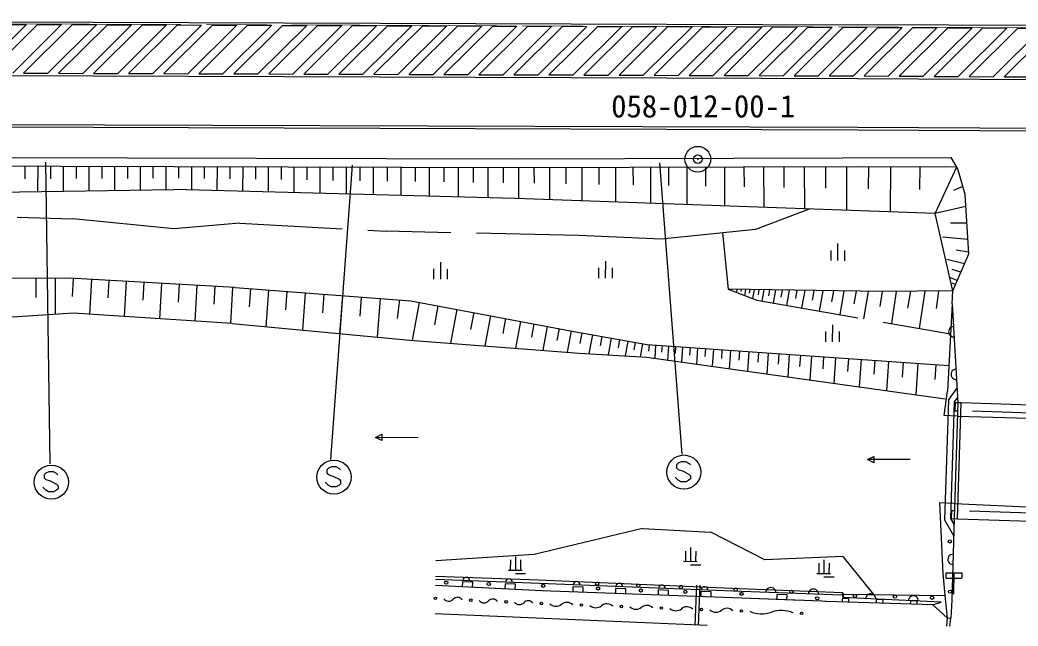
# Model space of a CAD drawing. Units: millimetres, scale not verified. Extents: x 40000 to 680000, y 20000 to 380000.
# Drawn here: x 98540 to 156972, y 253285 to 288749 of the extents above; entities that cross this region are included whole.
import ezdxf
from ezdxf.enums import TextEntityAlignment as Align

# ---------------------------------------------------------------- set-up
doc = ezdxf.new("R2010")
doc.units = ezdxf.units.MM
doc.header["$LTSCALE"] = 1000
doc.header["$PDMODE"] = 32
doc.header["$PDSIZE"] = 500
doc.linetypes.add('CHAIN', pattern=[18.5, 12, -1.5, 3.5, -1.5])
doc.linetypes.add('DASHED', pattern=[7.5, 6, -1.5])
for name, color, linetype, lineweight in [('M-BGD', 7, 'Continuous', 25), ('M-BGD-EXST', 7, 'Continuous', 25), ('M-BMK', 2, 'CHAIN', 13), ('M-BMK-SRVR', 3, 'Continuous', 25), ('M-STR-STRC', 7, 'Continuous', 25)]:
    doc.layers.add(name, color=color, linetype=linetype, lineweight=lineweight)
doc.layers.add('M-OTRS', color=6, linetype='Continuous')
doc.styles.add('ＭＳ ゴシック', font='')
doc.styles.get('ＭＳ ゴシック').set_extended_font_data('MS Gothic')

msp = doc.modelspace()

# ---------------------------------------------------------------- linework, layer by layer
at = {"layer": 'M-BGD'}
for p, q in [((67564, 280785), (127564, 280617)), ((127564, 280617), (153054, 280695)), ((98819, 280197), (98816, 279444)), ((99579, 280195), (99575, 278702)), ((100329, 280193), (100327, 279453)), ((101079, 280191), (101075, 278725)), ((101829, 280189), (101827, 279463)), ((102579, 280187), (102575, 278748)), ((103329, 280185), (103327, 279472)), ((104079, 280183), (104075, 278771)), ((104829, 280180), (104827, 279482)), ((105579, 280178), (105575, 278794)), ((106329, 280176), (106327, 279491)), ((107079, 280174), (107075, 278817)), ((107829, 280172), (107827, 279490)), ((108579, 280170), (108575, 278798)), ((109329, 280168), (109327, 279473)), ((110079, 280166), (110075, 278759)), ((110829, 280164), (110827, 279451)), ((111579, 280161), (111575, 278719)), ((112329, 280159), (112327, 279429)), ((113079, 280157), (113075, 278680)), ((113829, 280155), (113827, 279408)), ((114579, 280153), (114575, 278640)), ((115335, 280151), (115333, 279386)), ((116091, 280149), (116087, 278601)), ((116865, 280147), (116863, 279364)), ((117639, 280144), (117635, 278560)), ((118432, 280142), (118429, 279341)), ((119224, 280140), (119219, 278518)), ((120035, 280138), (120032, 279317)), ((120845, 280135), (120841, 278476)), ((121675, 280133), (121673, 279294)), ((122505, 280131), (122500, 278432)), ((123354, 280128), (123352, 279269)), ((124203, 280126), (124198, 278388)), ((125072, 280124), (125070, 279244)), ((125941, 280121), (125936, 278342)), ((126831, 280119), (126828, 279218)), ((127720, 280117), (127726, 278293)), ((128632, 280120), (128635, 279190)), ((129544, 280123), (129550, 278228)), ((130491, 280126), (130494, 279160)), ((131438, 280128), (131444, 278160)), ((132422, 280131), (132425, 279128)), ((133406, 280134), (133413, 278090)), ((134428, 280138), (134432, 279096)), ((135451, 280141), (135457, 278017)), ((136512, 280144), (136516, 279062)), ((137574, 280147), (137581, 277941)), ((138677, 280151), (138681, 279026)), ((139780, 280154), (139788, 277862)), ((140926, 280158), (140930, 278989)), ((142072, 280161), (142080, 277780)), ((143263, 280165), (143266, 278951)), ((144453, 280168), (144461, 277695)), ((145690, 280172), (145694, 278912)), ((146926, 280176), (146934, 277607)), ((148211, 280174), (148204, 278869)), ((149496, 280168), (149481, 277516)), ((151223, 280158), (151203, 278824)), ((152129, 277421), (153385, 280147)), ((86456, 278501), (107557, 278825)), ((127556, 278300), (107557, 278825)), ((153734, 279014), (153192, 278772)), ((152129, 277421), (127556, 278300)), ((153912, 277827), (152129, 277421)), ((153972, 276866), (153009, 276862)), ((154032, 275904), (152556, 276037)), ((154078, 275165), (153347, 275284)), ((153831, 274476), (152805, 274732)), ((153623, 273990), (153119, 274149)), ((99465, 273646), (99462, 272510)), ((100601, 273643), (100596, 271518)), ((111141, 273087), (101417, 273641)), ((101663, 273627), (101603, 272566)), ((102724, 273567), (102608, 271523)), ((103746, 273508), (103688, 272487)), ((153415, 273504), (153010, 273659)), ((104767, 273450), (104650, 271391)), ((105797, 273392), (105738, 272362)), ((106826, 273333), (106708, 271258)), ((107864, 273274), (107805, 272236)), ((108901, 273215), (108782, 271124)), ((109947, 273155), (109887, 272110)), ((110993, 273096), (110872, 270988)), ((111141, 273087), (121415, 272314)), ((112045, 273019), (111966, 271967)), ((113097, 272940), (112936, 270800)), ((140511, 272989), (140480, 272814)), ((140764, 272985), (140741, 272853)), ((141017, 272981), (140956, 272630)), ((141270, 272977), (141232, 272757)), ((141523, 272973), (141431, 272446)), ((141802, 272968), (141749, 272658)), ((142082, 272964), (141967, 272300)), ((142425, 272958), (142363, 272600)), ((142768, 272953), (142635, 272184)), ((143165, 272946), (143094, 272532)), ((143563, 272940), (143408, 272050)), ((144022, 272933), (143939, 272453)), ((144481, 272925), (144303, 271895)), ((145013, 272917), (144917, 272361)), ((145545, 272908), (145338, 271715)), ((146160, 272899), (146048, 272255)), ((146775, 272889), (146535, 271508)), ((147486, 272877), (147357, 272132)), ((151515, 272880), (151174, 270703)), ((152321, 272889), (152172, 271863)), ((153317, 273274), (153117, 273357)), ((114168, 272860), (114087, 271789)), ((115238, 272779), (115074, 270601)), ((116327, 272697), (116245, 271608)), ((117415, 272615), (117249, 270400)), ((118523, 272532), (118440, 271424)), ((119631, 272448), (119461, 270195)), ((120757, 272364), (120629, 271274)), ((148198, 272866), (147921, 271268)), ((149021, 272853), (148872, 271991)), ((149831, 272862), (149557, 270984)), ((150671, 272871), (150492, 271888)), ((121906, 272222), (121492, 270009)), ((123013, 272015), (122806, 270908)), ((124119, 271808), (123750, 269836)), ((153114, 272145), (152833, 267036)), ((153114, 272145), (153439, 266369)), ((101661, 271585), (90845, 270910)), ((110957, 270983), (101661, 271585)), ((125105, 271623), (124921, 270637)), ((126091, 271439), (125762, 269682)), ((126969, 271274), (126805, 270396)), ((110957, 270983), (121357, 270019)), ((127848, 271110), (127555, 269545)), ((128630, 270964), (128484, 270181)), ((129413, 270817), (129152, 269423)), ((130110, 270687), (129979, 269990)), ((130807, 270556), (130574, 269314)), ((131428, 270442), (131316, 269821)), ((132050, 270331), (131851, 269226)), ((132602, 270231), (132503, 269679)), ((133155, 270132), (132979, 269158)), ((133642, 270044), (133554, 269557)), ((134129, 269957), (133974, 269098)), ((134558, 269879), (134481, 269450)), ((134988, 269802), (134851, 269045)), ((135368, 269746), (135341, 269362)), ((135752, 269719), (135699, 268957)), ((136133, 269693), (136106, 269312)), ((136514, 269666), (136458, 268850)), ((136922, 269638), (136894, 269230)), ((137331, 269610), (137270, 268736)), ((137767, 269579), (137737, 269142)), ((138204, 269549), (138139, 268614)), ((138671, 269516), (138638, 269049)), ((139138, 269484), (139068, 268484)), ((139638, 269449), (139603, 268949)), ((140138, 269414), (140063, 268344)), ((140672, 269377), (140635, 268842)), ((141207, 269340), (141128, 268195)), ((141779, 269300), (141740, 268727)), ((142352, 269260), (142266, 268035)), ((142964, 269217), (142921, 268605)), ((143576, 269175), (143485, 267864)), ((144231, 269129), (144186, 268474)), ((144886, 269083), (144789, 267682)), ((145587, 269035), (145538, 268334)), ((146288, 268986), (146184, 267486)), ((147038, 268933), (146986, 268184)), ((147788, 268881), (147676, 267276)), ((148590, 268825), (148535, 268023)), ((149393, 268769), (149273, 267052)), ((150251, 268710), (150192, 267851)), ((151110, 268650), (150982, 266813)), ((152157, 268577), (152097, 267718)), ((152640, 265596), (152833, 267036)), ((152892, 266493), (153393, 267190)), ((152892, 266493), (152673, 259491)), ((153239, 266375), (153424, 266633)), ((153239, 266375), (153025, 259580)), ((153439, 266369), (153225, 259573)), ((153282, 266374), (153267, 265883)), ((153267, 265883), (153423, 265878)), ((153282, 266374), (153639, 266363)), ((153425, 259567), (153639, 266363)), ((153414, 265573), (152640, 265596)), ((119352, 264324), (119728, 264509)), ((121852, 264307), (119352, 264324)), ((119726, 264134), (119352, 264324)), ((119728, 264509), (119726, 264134)), ((148159, 263021), (148534, 263209)), ((150659, 263023), (148159, 263021)), ((148534, 262834), (148159, 263021)), ((148534, 263209), (148534, 262834)), ((153253, 260451), (152373, 260492)), ((153076, 260048), (153061, 259578)), ((153076, 260048), (153240, 260042)), ((152673, 259491), (153199, 258579)), ((153025, 259580), (153217, 259248)), ((153061, 259578), (153425, 259567)), ((153225, 259573), (153100, 254802)), ((134981, 258994), (138993, 258787)), ((146717, 257360), (148504, 255132)), ((152738, 256396), (152735, 256083)), ((152735, 256083), (153673, 256077)), ((152738, 256396), (153675, 256389)), ((153206, 256393), (153198, 255143)), ((153675, 256389), (153673, 256077)), ((124451, 255876), (124436, 255577)), ((125050, 255847), (124451, 255876)), ((125035, 255547), (125050, 255847)), ((126948, 255754), (126933, 255455)), ((127547, 255725), (126948, 255754)), ((127533, 255426), (127547, 255725)), ((130914, 255582), (130903, 255282)), ((131514, 255559), (130914, 255582)), ((131503, 255260), (131514, 255559)), ((133412, 255489), (133401, 255189)), ((134012, 255466), (133412, 255489)), ((134001, 255167), (134012, 255466)), ((135911, 255396), (135899, 255096)), ((136510, 255373), (135911, 255396)), ((136499, 255073), (136510, 255373)), ((138409, 255303), (138398, 255003)), ((139008, 255280), (138409, 255303)), ((138997, 254980), (139008, 255280)), ((146704, 255089), (140791, 255299)), ((145487, 254736), (140802, 254913)), ((142856, 255136), (142845, 254836)), ((143456, 255113), (142856, 255136)), ((143444, 254813), (143456, 255113)), ((146672, 254896), (146666, 254696)), ((147072, 254883), (146672, 254896)), ((146704, 255089), (146704, 255237)), ((146704, 255089), (146716, 254946)), ((146768, 255156), (146716, 254946)), ((152469, 254680), (146716, 254946)), ((146768, 255156), (152695, 255073)), ((147066, 254683), (147072, 254883)), ((148671, 254832), (148665, 254632)), ((149071, 254819), (148671, 254832)), ((149065, 254619), (149071, 254819)), ((150670, 254767), (150664, 254567)), ((151070, 254754), (150670, 254767)), ((153100, 254802), (153028, 253736)), ((145687, 254728), (145487, 254736)), ((151064, 254554), (151070, 254754)), ((151990, 254524), (152469, 254680)), ((151990, 254524), (152829, 253758)), ((122854, 254013), (138772, 253335)), ((152829, 253758), (152779, 253286)), ((152980, 253285), (153028, 253736))]:
    msp.add_line(p, q, dxfattribs=at)
at = {"layer": 'M-BGD', "linetype": 'DASHED'}
for p, q in [((153156, 272898), (152129, 277421)), ((111413, 276852), (119986, 276385)), ((139667, 276284), (140007, 272997)), ((160312, 265658), (153423, 265878)), ((153639, 266363), (160128, 266142)), ((153414, 265573), (160303, 265371)), ((160123, 259799), (153240, 260042)), ((153253, 260451), (160133, 260124)), ((153425, 259567), (159908, 259350)), ((138148, 255677), (138048, 253338)), ((138348, 255668), (138248, 253337))]:
    msp.add_line(p, q, dxfattribs=at)
at = {"layer": 'M-BGD'}
for points in [[(154084, 275067), (153868, 278531), (153449, 280042), (153055, 280695)], [(64354, 280295), (67562, 280285), (127562, 280117), (147562, 280178), (153385, 280147)], [(153114, 272145), (153156, 272898), (154084, 275067)], [(64381, 274330), (67541, 273965), (74620, 274242), (81962, 274215), (91109, 273668), (101417, 273641)], [(153156, 272898), (149009, 272853), (140007, 272997)], [(121415, 272314), (131079, 270505), (135253, 269754), (152915, 268524)], [(121357, 270019), (131284, 269260), (135238, 269021), (152711, 266570)], [(152373, 260492), (152575, 256360), (152695, 255073)], [(134981, 258994), (128641, 257467), (122884, 257101)], [(146717, 257360), (142139, 257165), (138993, 258787)], [(140791, 255299), (128963, 255771), (122874, 256002)], [(140664, 255471), (128890, 255973), (122875, 256176)], [(140802, 254913), (129098, 255349), (122870, 255653)], [(144330, 254780), (140802, 254913), (129098, 255349), (125240, 255537)], [(146768, 255156), (146704, 255237), (140664, 255471)], [(152695, 255073), (152829, 253758), (153028, 253736)], [(151990, 254524), (145739, 254726), (145687, 254728)]]:
    msp.add_lwpolyline(points, dxfattribs=at)
at = {"layer": 'M-BGD', "linetype": 'DASHED'}
for points in [[(64366, 277575), (67554, 277665), (74771, 276048), (82742, 277714), (90873, 277435), (101632, 277121)], [(144740, 277685), (141610, 276485), (136090, 275914), (131262, 276130), (119986, 276385)], [(111413, 276852), (107550, 276532), (101632, 277121)], [(140007, 272997), (141680, 272350), (153017, 270384)]]:
    msp.add_lwpolyline(points, dxfattribs=at)
at = {"layer": 'M-BGD'}
for centre, radius in [((152980, 258234), 93.3), ((123496, 255826), 93.3), ((125985, 255742), 93.3), ((129176, 255639), 93.3), ((132334, 255762), 93.3), ((132386, 255481), 93.3), ((134741, 255650), 93.3), ((134892, 255363), 93.3), ((137234, 255575), 93.3), ((137493, 255288), 93.3), ((140441, 255417), 93.3), ((143706, 255291), 93.3), ((152992, 255297), 93.3), ((122863, 254903), 75), ((124931, 254802), 75), ((126998, 254701), 75), ((140782, 255171), 93.3), ((145215, 254906), 93.3), ((147420, 255044), 93.3), ((149762, 255006), 93.3), ((151941, 254939), 93.3), ((129066, 254600), 75), ((129066, 254600), 75), ((131408, 254513), 75), ((133749, 254425), 75), ((136091, 254338), 75), ((138432, 254251), 75), ((140774, 254164), 75), ((140774, 254164), 75), ((144301, 254030), 75)]:
    msp.add_circle(centre, radius, dxfattribs=at)
for centre, radius, start, end in [((153206, 270505), 300, 93.21564, 273.21564), ((153347, 268009), 300, 93.21564, 273.21564), ((153163, 257188), 300, 88.49468, 268.49468), ((124669, 255934), 200, 357.82758, 177.82758), ((127168, 255839), 200, 357.82758, 177.82758), ((131130, 255685), 200, 357.71309, 177.71309), ((133628, 255585), 200, 357.71309, 177.71309), ((136126, 255485), 200, 357.71309, 177.71309), ((138624, 255385), 200, 357.71309, 177.71309), ((142498, 255238), 300, 357.96544, 177.96544), ((144997, 255149), 300, 357.96544, 177.96544), ((123641, 255089), 349, 217.12024, 317.29304), ((124153, 254616), 349, 37.12024, 137.29304), ((125708, 254988), 349, 217.12024, 317.29304), ((126221, 254515), 349, 37.12024, 137.29304), ((128289, 254414), 349, 37.12024, 137.29304), ((148344, 254870), 300, 357.35375, 177.35375), ((150841, 254755), 300, 357.35375, 177.35375), ((127776, 254887), 349, 217.12024, 317.29304), ((129916, 254957), 514, 227.02972, 308.70284), ((130558, 254156), 514, 47.02972, 128.70284), ((132257, 254870), 514, 227.02972, 308.70284), ((132899, 254068), 514, 47.02972, 128.70284), ((134599, 254783), 514, 227.02972, 308.70284), ((135241, 253981), 514, 47.02972, 128.70284), ((136940, 254695), 514, 227.02972, 308.70284), ((137583, 253894), 514, 47.02972, 128.70284), ((139282, 254608), 514, 227.02972, 308.70284), ((139924, 253807), 514, 47.02972, 128.70284), ((143111, 252536), 1663, 65.47456, 110.18869), ((141964, 255658), 1663, 245.47456, 290.18869)]:
    msp.add_arc(centre, radius, start, end, dxfattribs=at)
at = {"layer": 'M-BGD-EXST'}
for p, q in [((100044, 280438), (100294, 262779)), ((117989, 280256), (116717, 263023)), ((135989, 280381), (137293, 263346)), ((146007, 275269), (146003, 274669)), ((146410, 275666), (146403, 274667)), ((146807, 275264), (146803, 274664)), ((132814, 274644), (132807, 273644)), ((122760, 274181), (122756, 273581)), ((123163, 274578), (123156, 273578)), ((123560, 274175), (123556, 273575)), ((132412, 274247), (132407, 273647)), ((133211, 274241), (133207, 273641)), ((146103, 270917), (146096, 269917)), ((145700, 270519), (145696, 269920)), ((146500, 270514), (146496, 269914)), ((116599, 262513), (116502, 262429)), ((116502, 262429), (116502, 262240)), ((116771, 262605), (116599, 262513)), ((117043, 262601), (116771, 262605)), ((117223, 262508), (117043, 262601)), ((117307, 262425), (117223, 262508)), ((137082, 262807), (136986, 262723)), ((136986, 262723), (136986, 262535)), ((136986, 262535), (137074, 262439)), ((137074, 262439), (137333, 262359)), ((137254, 262899), (137082, 262807)), ((137526, 262895), (137254, 262899)), ((137333, 262359), (137706, 262170)), ((137706, 262803), (137526, 262895)), ((137790, 262719), (137706, 262803)), ((100058, 262221), (99961, 262138)), ((99961, 262138), (99961, 261949)), ((99961, 261949), (100049, 261853)), ((100049, 261853), (100309, 261773)), ((100229, 262314), (100058, 262221)), ((100502, 262309), (100229, 262314)), ((100309, 261773), (100682, 261585)), ((100682, 262217), (100502, 262309)), ((100766, 262133), (100682, 262217)), ((116502, 262240), (116590, 262144)), ((116590, 262144), (116850, 262064)), ((116850, 262064), (117223, 261876)), ((117223, 261876), (117311, 261784)), ((117311, 261784), (117311, 261612)), ((137074, 261814), (136898, 261994)), ((137245, 261731), (137074, 261814)), ((137706, 261819), (137526, 261731)), ((137706, 262170), (137794, 262078)), ((137794, 261907), (137706, 261819)), ((137794, 262078), (137794, 261907)), ((100049, 261229), (99873, 261409)), ((100221, 261145), (100049, 261229)), ((100682, 261233), (100502, 261145)), ((100682, 261585), (100770, 261492)), ((100770, 261321), (100682, 261233)), ((100770, 261492), (100770, 261321)), ((116590, 261520), (116414, 261700)), ((116762, 261436), (116590, 261520)), ((117043, 261436), (116762, 261436)), ((117223, 261524), (117043, 261436)), ((117311, 261612), (117223, 261524)), ((137526, 261731), (137245, 261731)), ((100502, 261145), (100221, 261145)), ((137800, 257873), (137794, 257073)), ((127252, 257159), (127247, 256559)), ((127553, 257357), (127547, 256557)), ((127852, 257154), (127847, 256554)), ((137499, 257675), (137494, 257075)), ((138099, 257671), (138094, 257071)), ((145607, 257162), (145601, 256362)), ((127147, 256559), (127947, 256554)), ((137394, 257076), (138194, 257070)), ((137793, 256873), (138393, 256869)), ((145305, 256964), (145301, 256364)), ((145905, 256960), (145901, 256360)), ((127546, 256357), (128146, 256352)), ((145201, 256365), (146001, 256359)), ((145600, 256162), (146200, 256158))]:
    msp.add_line(p, q, dxfattribs=at)
for centre in [(116922, 261998), (137406, 262293), (100381, 261707)]:
    msp.add_circle(centre, 1000, dxfattribs=at)
at = {"layer": 'M-BMK'}
msp.add_line((163464, 288278), (64964, 288637), dxfattribs=at)
at = {"layer": 'M-BMK-SRVR'}
msp.add_circle((138224, 280602), 750, dxfattribs=at)
at = {"layer": 'M-OTRS'}
msp.add_point((138224, 280602), dxfattribs=at)
at = {"layer": 'M-STR-STRC'}
for p, q in [((64956, 288749), (147590, 288473)), ((98924, 288486), (96065, 285645)), ((99561, 288483), (96701, 285643)), ((97510, 288490), (98924, 288486)), ((100975, 288479), (98115, 285638)), ((101611, 288477), (98752, 285636)), ((99561, 288483), (100975, 288479)), ((103026, 288472), (100166, 285631)), ((103662, 288470), (100802, 285629)), ((101611, 288477), (103026, 288472)), ((105076, 288465), (102217, 285624)), ((105713, 288463), (102853, 285622)), ((103662, 288470), (105076, 288465)), ((107127, 288458), (104267, 285618)), ((107763, 288456), (104904, 285616)), ((105713, 288463), (107127, 288458)), ((109177, 288451), (106318, 285611)), ((109814, 288449), (106954, 285609)), ((107763, 288456), (109177, 288451)), ((111228, 288444), (108368, 285604)), ((111864, 288442), (109005, 285602)), ((109814, 288449), (111228, 288444)), ((113279, 288438), (110419, 285597)), ((113915, 288435), (111055, 285595)), ((111864, 288442), (113279, 288438)), ((115329, 288431), (112470, 285590)), ((115966, 288429), (113106, 285588)), ((113915, 288435), (115329, 288431)), ((117380, 288424), (114520, 285583)), ((118016, 288422), (115157, 285581)), ((115966, 288429), (117380, 288424)), ((119430, 288417), (116571, 285577)), ((120067, 288415), (117207, 285574)), ((118016, 288422), (119430, 288417)), ((121481, 288410), (118621, 285570)), ((122117, 288408), (119258, 285568)), ((120067, 288415), (121481, 288410)), ((123532, 288403), (120672, 285563)), ((124168, 288401), (121308, 285561)), ((122117, 288408), (123532, 288403)), ((125582, 288396), (122723, 285556)), ((126219, 288394), (123359, 285554)), ((124168, 288401), (125582, 288396)), ((127633, 288390), (124773, 285549)), ((128269, 288387), (125410, 285547)), ((126219, 288394), (127633, 288390)), ((129683, 288383), (126824, 285542)), ((130320, 288381), (127460, 285540)), ((128269, 288387), (129683, 288383)), ((131734, 288376), (128874, 285535)), ((132370, 288374), (129511, 285533)), ((130320, 288381), (131734, 288376)), ((133785, 288369), (130925, 285529)), ((134421, 288367), (131561, 285526)), ((132370, 288374), (133785, 288369)), ((135835, 288362), (132976, 285522)), ((136472, 288360), (133612, 285520)), ((134421, 288367), (135835, 288362)), ((137886, 288355), (135026, 285515)), ((138522, 288353), (135663, 285513)), ((136472, 288360), (137886, 288355)), ((139936, 288348), (137077, 285508)), ((140573, 288346), (137713, 285506)), ((138522, 288353), (139936, 288348)), ((141987, 288342), (139127, 285501)), ((142623, 288339), (139764, 285499)), ((140573, 288346), (141987, 288342)), ((144038, 288335), (141178, 285494)), ((144674, 288333), (141814, 285492)), ((142623, 288339), (144038, 288335)), ((146088, 288328), (143229, 285487)), ((146725, 288326), (143865, 285485)), ((144674, 288333), (146088, 288328)), ((148138, 288320), (145279, 285481)), ((148773, 288317), (145916, 285478)), ((146725, 288326), (147590, 288323)), ((150184, 288309), (147330, 285474)), ((147589, 288323), (148138, 288320)), ((163472, 288390), (147590, 288473)), ((150820, 288306), (147966, 285471)), ((148773, 288317), (150184, 288309)), ((152231, 288299), (149377, 285464)), ((152866, 288295), (150012, 285460)), ((150820, 288306), (152231, 288299)), ((154278, 288288), (151424, 285453)), ((154913, 288285), (152059, 285450)), ((152866, 288295), (154278, 288288)), ((156325, 288277), (153471, 285442)), ((156960, 288274), (154106, 285439)), ((154913, 288285), (156325, 288277)), ((158371, 288267), (155517, 285431)), ((159007, 288263), (156152, 285428)), ((156960, 288274), (158371, 288267)), ((64330, 285601), (147577, 285323)), ((98752, 285636), (100166, 285631)), ((100802, 285629), (102217, 285624)), ((102853, 285622), (104267, 285618)), ((104904, 285616), (106318, 285611)), ((106954, 285609), (108368, 285604)), ((109005, 285602), (110419, 285597)), ((111055, 285595), (112470, 285590)), ((113106, 285588), (114520, 285583)), ((115157, 285581), (116571, 285577)), ((117207, 285574), (118621, 285570)), ((119258, 285568), (120672, 285563)), ((121308, 285561), (122723, 285556)), ((123359, 285554), (124773, 285549)), ((125410, 285547), (126824, 285542)), ((127460, 285540), (128874, 285535)), ((129511, 285533), (130925, 285529)), ((131561, 285526), (132976, 285522)), ((133612, 285520), (135026, 285515)), ((135663, 285513), (137077, 285508)), ((137713, 285506), (139127, 285501)), ((139764, 285499), (141178, 285494)), ((141814, 285492), (143229, 285487)), ((143865, 285485), (145279, 285481)), ((145916, 285478), (147330, 285474)), ((147577, 285323), (168835, 285212)), ((147966, 285471), (149377, 285464)), ((150012, 285460), (151424, 285453)), ((152059, 285450), (153471, 285442)), ((154106, 285439), (155517, 285431)), ((156152, 285428), (157564, 285421)), ((64343, 282751), (147570, 282473)), ((64344, 282601), (147570, 282323)), ((147564, 282323), (168839, 282212)), ((147565, 282473), (168840, 282362))]:
    msp.add_line(p, q, dxfattribs=at)

# ---------------------------------------------------------------- texts
at = {"layer": 'M-BMK-SRVR', "style": 'ＭＳ ゴシック'}
msp.add_text('058-012-00-1', height=1320, dxfattribs=at).set_placement((138540, 283705), align=Align.MIDDLE_CENTER)

doc.saveas('drawing.dxf')
